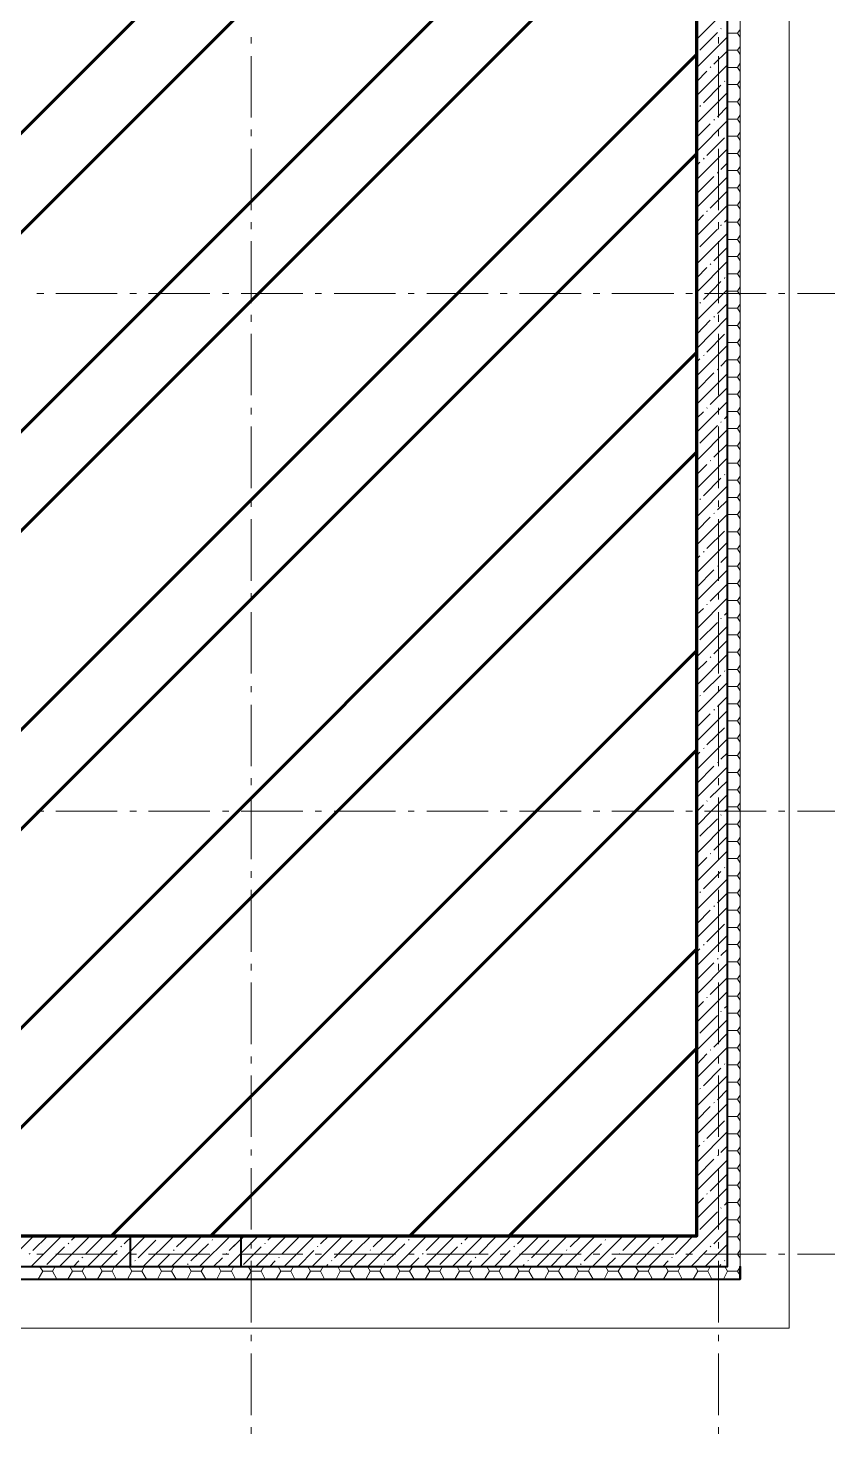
# Model space of a CAD drawing. Header units: millimetres. Extents: x -213911 to 415037, y -3642 to 107391.
# Drawn here: x -87420 to -80862, y 3785 to 15213 of the extents above; entities that cross this region are included whole.
import ezdxf

# ---------------------------------------------------------------- set-up
doc = ezdxf.new("R2010")
doc.units = ezdxf.units.MM
for name, color, linetype, lineweight in [('9.1 Стен подвал шпак', 160, 'Continuous', 90), ('9.3 клининг подвал', 190, 'Continuous', 60), ('Оси', 7, 'Continuous', 9)]:
    doc.layers.add(name, color=color, linetype=linetype, lineweight=lineweight)

msp = doc.modelspace()

# ---------------------------------------------------------------- hatches: boundary and pattern name
at = {"layer": '9.3 клининг подвал'}
h = msp.add_hatch(dxfattribs=at)
h.set_pattern_fill('ANSI32', color=256, scale=180)
h.paths.add_polyline_path([(-81984.5, 15634.3), (-99476.4, 15634.3), (-99476.4, 5395.1), (-81984.5, 5395.1)])
h.paths.add_polyline_path([(-94892.7, 10643.9), (-87487.5, 10643.9), (-87487.5, 10432.1), (-94892.7, 10432.1)], flags=16)

# ---------------------------------------------------------------- linework, layer by layer
at = {"lineweight": 40}
for points in [[(-99599.2, 5395.1), (-112308.3, 5395.1), (-112308.3, 5145.1), (-81734.6, 5145.1), (-81734.6, 5395.1), (-81734.6, 24950), (-81984.5, 24950), (-81984.5, 24361.2), (-85386.3, 24361.2), (-85386.3, 24111.2), (-81984.5, 24111.2), (-81984.5, 15854.6), (-85386.3, 15854.6), (-85386.3, 16053.7), (-85606.6, 16053.7), (-85606.6, 15634.3), (-85386.3, 15634.3), (-81984.5, 15634.3), (-81984.5, 5395.1), (-99476.4, 5395.1)], [(-122034.9, 8690.9), (-122034.9, 8792.6), (-122034.9, 12791.7), (-122034.9, 12796), (-117586.7, 12796), (-117586.7, 12791.7), (-117586.7, 5145.1), (-117586.7, 5043.4), (-81632.9, 5043.4), (-81632.9, 5145.1), (-81632.9, 5043.4)]]:
    msp.add_lwpolyline(points, dxfattribs=at)
msp.add_lwpolyline([(-85687.1, 5145.1), (-85687.1, 5395.1), (-86589.4, 5395.1), (-86589.4, 5145.1)], close=True, dxfattribs=at)
at = {"layer": '9.1 Стен подвал шпак'}
msp.add_lwpolyline([(-81984.5, 15634.3), (-99476.4, 15634.3), (-99476.4, 5395.1), (-81984.5, 5395.1)], close=True, dxfattribs=at)
at = {"layer": 'Оси', "lineweight": 9}
for points in [[(-122034.9, 12402), (-117980.7, 12402), (-117980.7, 4645.2), (-81234.7, 4645.2), (-81234.7, 27161.4), (-86394.6, 27161.4), (-95083.3, 27161.4), (-113278.4, 27161.4), (-113278.4, 32867.8), (-122094.2, 32867.8), (-122094.2, 32465.3)], [(-104132.1, 26661.5), (-81734.6, 26661.5), (-81734.6, 5145.1), (-117489.3, 5145.1)], [(-81984.5, 15121.7), (-81734.6, 15371.7)], [(-81789.6, 15206.4), (-81785.4, 15210.7)], [(-81654.1, 15172.5), (-81632.9, 15202.2)], [(-85606.6, 15087.8), (-85606.6, 15138.7)], [(-81984.5, 14892.9), (-81734.6, 15142.9)], [(-81959.1, 15032.7), (-81815.1, 15176.8)], [(-81806.6, 15087.8), (-81806.6, 15138.7)], [(-81734.6, 15172.5), (-81654.1, 15172.5), (-81632.9, 15138.7)], [(-81734.6, 15172.5), (-81734.6, 15172.5)], [(-81734.6, 15172.5), (-81734.6, 15172.5)], [(-85606.6, 14486.3), (-85606.6, 14986.1)], [(-81984.5, 15007.3), (-81984.5, 15011.6)], [(-81844.7, 14918.4), (-81734.6, 15028.5)], [(-81806.6, 14486.3), (-81806.6, 14986.1)], [(-81734.6, 15032.7), (-81654.1, 15032.7), (-81632.9, 14998.9)], [(-81734.6, 15032.7), (-81734.6, 15032.7)], [(-81734.6, 15032.7), (-81734.6, 15032.7)], [(-81654.1, 15032.7), (-81632.9, 15062.4)], [(-81984.5, 14664.2), (-81734.6, 14914.1)], [(-81984.5, 14778.6), (-81904, 14863.3)], [(-81874.4, 14892.9), (-81870.1, 14897.2)], [(-81734.6, 14892.9), (-81654.1, 14892.9), (-81632.9, 14859.1)], [(-81734.6, 14892.9), (-81734.6, 14892.9)], [(-81734.6, 14892.9), (-81734.6, 14892.9)], [(-81654.1, 14892.9), (-81632.9, 14926.8)], [(-81929.4, 14604.9), (-81789.6, 14748.9)], [(-81760, 14778.6), (-81755.8, 14782.8)], [(-81734.6, 14753.1), (-81654.1, 14753.1), (-81632.9, 14719.3)], [(-81734.6, 14753.1), (-81734.6, 14753.1)], [(-81734.6, 14753.1), (-81734.6, 14753.1)], [(-81654.1, 14753.1), (-81632.9, 14787)], [(-81984.5, 14439.7), (-81734.6, 14689.6)], [(-81654.1, 14613.3), (-81632.9, 14647.2)], [(-81959.1, 14575.2), (-81954.9, 14583.7)], [(-81815.1, 14490.5), (-81734.6, 14575.2)], [(-81734.6, 14613.3), (-81654.1, 14613.3), (-81632.9, 14579.5)], [(-81734.6, 14613.3), (-81734.6, 14613.3)], [(-81734.6, 14613.3), (-81734.6, 14613.3)], [(-81984.5, 14210.9), (-81734.6, 14460.8)], [(-81984.5, 14325.3), (-81874.4, 14435.4)], [(-81844.7, 14465.1), (-81840.5, 14469.3)], [(-81734.6, 14473.5), (-81654.1, 14473.5), (-81632.9, 14439.7)], [(-81734.6, 14473.5), (-81734.6, 14473.5)], [(-81734.6, 14473.5), (-81734.6, 14473.5)], [(-81654.1, 14473.5), (-81632.9, 14507.4)], [(-85606.6, 14333.7), (-85606.6, 14388.8)], [(-81904, 14177), (-81760, 14321)], [(-81806.6, 14333.7), (-81806.6, 14388.8)], [(-81734.6, 14333.7), (-81654.1, 14333.7), (-81632.9, 14299.9)], [(-81734.6, 14333.7), (-81734.6, 14333.7)], [(-81734.6, 14333.7), (-81734.6, 14333.7)], [(-81654.1, 14333.7), (-81632.9, 14367.6)], [(-85606.6, 13732.2), (-85606.6, 14232.1)], [(-81984.5, 13982.1), (-81734.6, 14232.1)], [(-81806.6, 13732.2), (-81806.6, 14232.1)], [(-81734.6, 14193.9), (-81654.1, 14193.9), (-81632.9, 14160.1)], [(-81734.6, 14193.9), (-81734.6, 14193.9)], [(-81734.6, 14193.9), (-81734.6, 14193.9)], [(-81654.1, 14193.9), (-81632.9, 14227.8)], [(-81984.5, 14096.5), (-81959.1, 14121.9)], [(-81929.4, 14147.4), (-81925.2, 14155.8)], [(-81789.6, 14062.6), (-81734.6, 14117.7)], [(-81654.1, 14054.2), (-81632.9, 14088)], [(-81984.5, 13867.8), (-81844.7, 14007.6)], [(-81984.5, 13753.4), (-81734.6, 14003.3)], [(-81815.1, 14033), (-81810.8, 14041.4)], [(-81734.6, 14054.2), (-81654.1, 14054.2), (-81632.9, 14020.3)], [(-81734.6, 14054.2), (-81734.6, 14054.2)], [(-81734.6, 14054.2), (-81734.6, 14054.2)], [(-81654.1, 13914.4), (-81632.9, 13948.2)], [(-81874.4, 13749.1), (-81734.6, 13888.9)], [(-81734.6, 13914.4), (-81654.1, 13914.4), (-81632.9, 13880.5)], [(-81734.6, 13914.4), (-81734.6, 13914.4)], [(-81734.6, 13914.4), (-81734.6, 13914.4)], [(-81984.5, 13524.6), (-81734.6, 13774.6)], [(-81904, 13719.5), (-81899.8, 13728)], [(-81734.6, 13774.6), (-81654.1, 13774.6), (-81632.9, 13740.7)], [(-81734.6, 13774.6), (-81734.6, 13774.6)], [(-81734.6, 13774.6), (-81734.6, 13774.6)], [(-81654.1, 13774.6), (-81632.9, 13808.4)], [(-85606.6, 13579.7), (-85606.6, 13634.8)], [(-81984.5, 13639), (-81929.4, 13694.1)], [(-81806.6, 13579.7), (-81806.6, 13634.8)], [(-81789.6, 13605.1), (-81785.4, 13613.6)], [(-81760, 13634.8), (-81734.6, 13660.2)], [(-81734.6, 13634.8), (-81654.1, 13634.8), (-81632.9, 13600.9)], [(-81734.6, 13634.8), (-81734.6, 13634.8)], [(-81734.6, 13634.8), (-81734.6, 13634.8)], [(-81654.1, 13634.8), (-81632.9, 13668.6)], [(-81984.5, 13295.8), (-81734.6, 13545.8)], [(-81959.1, 13435.6), (-81815.1, 13579.7)], [(-81734.6, 13495), (-81654.1, 13495), (-81632.9, 13461.1)], [(-81734.6, 13495), (-81734.6, 13495)], [(-81734.6, 13495), (-81734.6, 13495)], [(-81654.1, 13495), (-81632.9, 13528.8)], [(-85606.6, 12978.1), (-85606.6, 13482.2)], [(-81984.5, 13410.2), (-81984.5, 13410.2)], [(-81844.7, 13321.3), (-81734.6, 13431.4)], [(-81806.6, 12978.1), (-81806.6, 13482.2)], [(-81654.1, 13355.2), (-81632.9, 13389)], [(-81984.5, 13067.1), (-81734.6, 13317)], [(-81984.5, 13181.5), (-81904, 13266.2)], [(-81874.4, 13291.6), (-81870.1, 13295.8)], [(-81734.6, 13355.2), (-81654.1, 13355.2), (-81632.9, 13321.3)], [(-81734.6, 13355.2), (-81734.6, 13355.2)], [(-81734.6, 13355.2), (-81734.6, 13355.2)], [(-81929.4, 13007.8), (-81789.6, 13151.8)], [(-81760, 13177.2), (-81755.8, 13185.7)], [(-81734.6, 13215.4), (-81654.1, 13215.4), (-81632.9, 13181.5)], [(-81734.6, 13215.4), (-81734.6, 13215.4)], [(-81734.6, 13215.4), (-81734.6, 13215.4)], [(-81654.1, 13215.4), (-81632.9, 13249.2)], [(-87347.7, 13054.4), (-87292.7, 13054.4)], [(-87195.2, 13054.4), (-86695.3, 13054.4)], [(-86593.7, 13054.4), (-86538.6, 13054.4)], [(-86441.2, 13054.4), (-85941.3, 13054.4)], [(-85839.6, 13054.4), (-85788.8, 13054.4)], [(-85687.1, 13054.4), (-85187.2, 13054.4)], [(-85085.5, 13054.4), (-85034.7, 13054.4)], [(-84933, 13054.4), (-84433.1, 13054.4)], [(-84331.5, 13054.4), (-84280.6, 13054.4)], [(-84178.9, 13054.4), (-83679.1, 13054.4)], [(-83581.6, 13054.4), (-83526.5, 13054.4)], [(-83424.9, 13054.4), (-82925, 13054.4)], [(-82827.6, 13054.4), (-82772.5, 13054.4)], [(-82675, 13054.4), (-82170.9, 13054.4)], [(-82073.5, 13054.4), (-82018.4, 13054.4)], [(-81984.5, 12838.3), (-81734.6, 13088.3)], [(-81921, 13054.4), (-81421.1, 13054.4)], [(-81734.6, 13075.6), (-81654.1, 13075.6), (-81632.9, 13041.7)], [(-81734.6, 13075.6), (-81734.6, 13075.6)], [(-81734.6, 13075.6), (-81734.6, 13075.6)], [(-81654.1, 13075.6), (-81632.9, 13109.4)], [(-81319.4, 13054.4), (-81268.6, 13054.4)], [(-81166.9, 13054.4), (-80861.9, 13054.4)], [(-81959.1, 12978.1), (-81954.9, 12982.4)], [(-81815.1, 12893.4), (-81734.6, 12973.9)], [(-81734.6, 12935.8), (-81654.1, 12935.8), (-81632.9, 12901.9)], [(-81734.6, 12935.8), (-81734.6, 12935.8)], [(-81734.6, 12935.8), (-81734.6, 12935.8)], [(-81654.1, 12935.8), (-81632.9, 12969.6)], [(-85606.6, 12825.6), (-85606.6, 12880.7)], [(-81984.5, 12609.6), (-81734.6, 12863.7)], [(-81984.5, 12723.9), (-81874.4, 12838.3)], [(-81844.7, 12863.7), (-81840.5, 12868)], [(-81806.6, 12825.6), (-81806.6, 12880.7)], [(-81654.1, 12796), (-81632.9, 12829.8)], [(-85606.6, 12228.3), (-85606.6, 12728.2)], [(-81904, 12579.9), (-81760, 12723.9)], [(-81806.6, 12228.3), (-81806.6, 12728.2)], [(-81734.6, 12796), (-81654.1, 12796), (-81632.9, 12762.1)], [(-81734.6, 12796), (-81734.6, 12796)], [(-81734.6, 12796), (-81734.6, 12796)], [(-81654.1, 12656.2), (-81632.9, 12690)], [(-81984.5, 12385), (-81734.6, 12635)], [(-81734.6, 12656.2), (-81654.1, 12656.2), (-81632.9, 12622.3)], [(-81734.6, 12656.2), (-81734.6, 12656.2)], [(-81734.6, 12656.2), (-81734.6, 12656.2)], [(-81984.5, 12499.4), (-81959.1, 12524.8)], [(-81929.4, 12550.2), (-81925.2, 12554.5)], [(-81789.6, 12465.5), (-81734.6, 12520.6)], [(-81734.6, 12516.4), (-81654.1, 12516.4), (-81632.9, 12482.5)], [(-81734.6, 12516.4), (-81734.6, 12516.4)], [(-81734.6, 12516.4), (-81734.6, 12516.4)], [(-81654.1, 12516.4), (-81632.9, 12550.2)], [(-81984.5, 12270.7), (-81844.7, 12410.4)], [(-81984.5, 12156.3), (-81734.6, 12406.2)], [(-81815.1, 12435.9), (-81810.8, 12440.1)], [(-81734.6, 12376.6), (-81654.1, 12376.6), (-81632.9, 12342.7)], [(-81734.6, 12376.6), (-81734.6, 12376.6)], [(-81734.6, 12376.6), (-81734.6, 12376.6)], [(-81654.1, 12376.6), (-81632.9, 12410.4)], [(-81874.4, 12152), (-81734.6, 12291.8)], [(-81734.6, 12236.8), (-81654.1, 12236.8), (-81632.9, 12202.9)], [(-81734.6, 12236.8), (-81734.6, 12236.8)], [(-81734.6, 12236.8), (-81734.6, 12236.8)], [(-81654.1, 12236.8), (-81632.9, 12270.7)], [(-85606.6, 12071.5), (-85606.6, 12126.6)], [(-81984.5, 11927.5), (-81734.6, 12177.5)], [(-81904, 12122.4), (-81899.8, 12126.6)], [(-81806.6, 12071.5), (-81806.6, 12126.6)], [(-81654.1, 12097), (-81632.9, 12130.9)], [(-81984.5, 12041.9), (-81929.4, 12092.7)], [(-81789.6, 12008), (-81785.4, 12012.2)], [(-81760, 12037.7), (-81734.6, 12063.1)], [(-81734.6, 12097), (-81654.1, 12097), (-81632.9, 12063.1)], [(-81734.6, 12097), (-81734.6, 12097)], [(-81734.6, 12097), (-81734.6, 12097)], [(-85606.6, 11474.2), (-85606.6, 11974.1)], [(-81984.5, 11698.7), (-81734.6, 11948.7)], [(-81959.1, 11838.5), (-81815.1, 11982.6)], [(-81806.6, 11474.2), (-81806.6, 11974.1)], [(-81734.6, 11957.2), (-81654.1, 11957.2), (-81632.9, 11923.3)], [(-81734.6, 11957.2), (-81734.6, 11957.2)], [(-81734.6, 11957.2), (-81734.6, 11957.2)], [(-81654.1, 11957.2), (-81632.9, 11991.1)], [(-81984.5, 11813.1), (-81984.5, 11813.1)], [(-81844.7, 11724.2), (-81734.6, 11834.3)], [(-81734.6, 11817.4), (-81654.1, 11817.4), (-81632.9, 11783.5)], [(-81734.6, 11817.4), (-81734.6, 11817.4)], [(-81734.6, 11817.4), (-81734.6, 11817.4)], [(-81654.1, 11817.4), (-81632.9, 11851.3)], [(-81984.5, 11470), (-81734.6, 11719.9)], [(-81984.5, 11584.4), (-81904, 11664.9)], [(-81874.4, 11694.5), (-81870.1, 11698.7)], [(-81734.6, 11677.6), (-81654.1, 11677.6), (-81632.9, 11643.7)], [(-81734.6, 11677.6), (-81734.6, 11677.6)], [(-81734.6, 11677.6), (-81734.6, 11677.6)], [(-81654.1, 11677.6), (-81632.9, 11711.5)], [(-81929.4, 11410.7), (-81789.6, 11554.7)], [(-81760, 11580.1), (-81755.8, 11584.4)], [(-81654.1, 11537.8), (-81632.9, 11571.7)], [(-81984.5, 11241.2), (-81734.6, 11491.2)], [(-81734.6, 11537.8), (-81654.1, 11537.8), (-81632.9, 11503.9)], [(-81734.6, 11537.8), (-81734.6, 11537.8)], [(-81734.6, 11537.8), (-81734.6, 11537.8)], [(-81654.1, 11398), (-81632.9, 11431.9)], [(-85606.6, 11321.7), (-85606.6, 11372.5)], [(-81959.1, 11381), (-81954.9, 11385.3)], [(-81815.1, 11296.3), (-81734.6, 11376.8)], [(-81806.6, 11321.7), (-81806.6, 11372.5)], [(-81734.6, 11398), (-81654.1, 11398), (-81632.9, 11364.1)], [(-81734.6, 11398), (-81734.6, 11398)], [(-81734.6, 11398), (-81734.6, 11398)], [(-85606.6, 10720.1), (-85606.6, 11220)], [(-81984.5, 11012.5), (-81734.6, 11262.4)], [(-81984.5, 11126.8), (-81874.4, 11237)], [(-81844.7, 11266.6), (-81840.5, 11270.9)], [(-81806.6, 10720.1), (-81806.6, 11220)], [(-81734.6, 11258.2), (-81654.1, 11258.2), (-81632.9, 11224.3)], [(-81734.6, 11258.2), (-81734.6, 11258.2)], [(-81734.6, 11258.2), (-81734.6, 11258.2)], [(-81654.1, 11258.2), (-81632.9, 11292.1)], [(-81904, 10982.8), (-81760, 11122.6)], [(-81734.6, 11118.4), (-81654.1, 11118.4), (-81632.9, 11084.5)], [(-81734.6, 11118.4), (-81734.6, 11118.4)], [(-81734.6, 11118.4), (-81734.6, 11118.4)], [(-81654.1, 11118.4), (-81632.9, 11152.3)], [(-81984.5, 10783.7), (-81734.6, 11033.6)], [(-81734.6, 10978.6), (-81654.1, 10978.6), (-81632.9, 10944.7)], [(-81734.6, 10978.6), (-81734.6, 10978.6)], [(-81734.6, 10978.6), (-81734.6, 10978.6)], [(-81654.1, 10978.6), (-81632.9, 11012.5)], [(-81984.5, 10898.1), (-81959.1, 10923.5)], [(-81929.4, 10953.1), (-81925.2, 10957.4)], [(-81789.6, 10868.4), (-81734.6, 10923.5)], [(-81654.1, 10838.8), (-81632.9, 10872.7)], [(-81984.5, 10559.2), (-81734.6, 10809.1)], [(-81984.5, 10669.3), (-81844.7, 10809.1)], [(-81815.1, 10838.8), (-81810.8, 10843)], [(-81734.6, 10838.8), (-81654.1, 10838.8), (-81632.9, 10804.9)], [(-81734.6, 10838.8), (-81734.6, 10838.8)], [(-81734.6, 10838.8), (-81734.6, 10838.8)], [(-81874.4, 10554.9), (-81734.6, 10694.7)], [(-81734.6, 10699), (-81654.1, 10699), (-81632.9, 10665.1)], [(-81734.6, 10699), (-81734.6, 10699)], [(-81734.6, 10699), (-81734.6, 10699)], [(-81654.1, 10699), (-81632.9, 10732.9)], [(-85606.6, 10567.6), (-85606.6, 10618.5)], [(-81984.5, 10330.4), (-81734.6, 10580.3)], [(-81904, 10525.3), (-81899.8, 10529.5)], [(-81806.6, 10567.6), (-81806.6, 10618.5)], [(-81734.6, 10559.2), (-81654.1, 10559.2), (-81632.9, 10525.3)], [(-81734.6, 10559.2), (-81734.6, 10559.2)], [(-81734.6, 10559.2), (-81734.6, 10559.2)], [(-81654.1, 10559.2), (-81632.9, 10593.1)], [(-85606.6, 9966.1), (-85606.6, 10466)], [(-81984.5, 10444.8), (-81929.4, 10495.6)], [(-81806.6, 9966.1), (-81806.6, 10466)], [(-81789.6, 10410.9), (-81785.4, 10415.1)], [(-81760, 10440.5), (-81734.6, 10466)], [(-81734.6, 10419.4), (-81654.1, 10419.4), (-81632.9, 10385.5)], [(-81734.6, 10419.4), (-81734.6, 10419.4)], [(-81734.6, 10419.4), (-81734.6, 10419.4)], [(-81654.1, 10419.4), (-81632.9, 10453.3)], [(-81984.5, 10101.6), (-81734.6, 10351.6)], [(-81959.1, 10241.4), (-81815.1, 10381.2)], [(-81654.1, 10279.6), (-81632.9, 10313.5)], [(-81984.5, 10216), (-81984.5, 10216)], [(-81844.7, 10127.1), (-81734.6, 10237.2)], [(-81734.6, 10279.6), (-81654.1, 10279.6), (-81632.9, 10245.7)], [(-81734.6, 10279.6), (-81734.6, 10279.6)], [(-81734.6, 10279.6), (-81734.6, 10279.6)], [(-81654.1, 10139.8), (-81632.9, 10173.7)], [(-81984.5, 9872.9), (-81734.6, 10122.8)], [(-81984.5, 9987.3), (-81904, 10067.8)], [(-81874.4, 10097.4), (-81870.1, 10101.6)], [(-81734.6, 10139.8), (-81654.1, 10139.8), (-81632.9, 10105.9)], [(-81734.6, 10139.8), (-81734.6, 10139.8)], [(-81734.6, 10139.8), (-81734.6, 10139.8)], [(-81929.4, 9813.6), (-81789.6, 9953.4)], [(-81760, 9983), (-81755.8, 9987.3)], [(-81734.6, 10000), (-81654.1, 10000), (-81632.9, 9966.1)], [(-81734.6, 10000), (-81734.6, 10000)], [(-81734.6, 10000), (-81734.6, 10000)], [(-81654.1, 10000), (-81632.9, 10033.9)], [(-85606.6, 9813.6), (-85606.6, 9864.4)], [(-81984.5, 9644.1), (-81734.6, 9894.1)], [(-81806.6, 9813.6), (-81806.6, 9864.4)], [(-81734.6, 9860.2), (-81654.1, 9860.2), (-81632.9, 9826.3)], [(-81734.6, 9860.2), (-81734.6, 9860.2)], [(-81734.6, 9860.2), (-81734.6, 9860.2)], [(-81654.1, 9860.2), (-81632.9, 9894.1)], [(-81959.1, 9783.9), (-81954.9, 9788.2)], [(-81815.1, 9699.2), (-81734.6, 9779.7)], [(-81734.6, 9720.4), (-81654.1, 9720.4), (-81632.9, 9686.5)], [(-81734.6, 9720.4), (-81734.6, 9720.4)], [(-81734.6, 9720.4), (-81734.6, 9720.4)], [(-81654.1, 9720.4), (-81632.9, 9754.3)], [(-85606.6, 9212), (-85606.6, 9711.9)], [(-81984.5, 9415.4), (-81734.6, 9665.3)], [(-81984.5, 9529.7), (-81874.4, 9639.9)], [(-81844.7, 9669.5), (-81840.5, 9673.8)], [(-81806.6, 9212), (-81806.6, 9711.9)], [(-81654.1, 9580.6), (-81632.9, 9614.5)], [(-81904, 9385.7), (-81760, 9525.5)], [(-81734.6, 9580.6), (-81654.1, 9580.6), (-81632.9, 9546.7)], [(-81734.6, 9580.6), (-81734.6, 9580.6)], [(-81734.6, 9580.6), (-81734.6, 9580.6)], [(-81984.5, 9186.6), (-81734.6, 9436.5)], [(-81734.6, 9440.8), (-81654.1, 9440.8), (-81632.9, 9406.9)], [(-81734.6, 9440.8), (-81734.6, 9440.8)], [(-81734.6, 9440.8), (-81734.6, 9440.8)], [(-81654.1, 9440.8), (-81632.9, 9474.7)], [(-81984.5, 9301), (-81959.1, 9326.4)], [(-81929.4, 9356), (-81925.2, 9360.3)], [(-81789.6, 9271.3), (-81734.6, 9322.2)], [(-81734.6, 9301), (-81654.1, 9301), (-81632.9, 9267.1)], [(-81734.6, 9301), (-81734.6, 9301)], [(-81734.6, 9301), (-81734.6, 9301)], [(-81654.1, 9301), (-81632.9, 9334.9)], [(-81984.5, 9072.2), (-81844.7, 9212)], [(-81984.5, 8957.8), (-81734.6, 9207.8)], [(-81815.1, 9241.7), (-81810.8, 9245.9)], [(-81734.6, 9161.2), (-81654.1, 9161.2), (-81632.9, 9127.3)], [(-81734.6, 9161.2), (-81734.6, 9161.2)], [(-81734.6, 9161.2), (-81734.6, 9161.2)], [(-81654.1, 9161.2), (-81632.9, 9195.1)], [(-85606.6, 9059.5), (-85606.6, 9114.6)], [(-81874.4, 8957.8), (-81734.6, 9093.4)], [(-81806.6, 9059.5), (-81806.6, 9114.6)], [(-81654.1, 9021.4), (-81632.9, 9055.3)], [(-85606.6, 8457.9), (-85606.6, 8957.8)], [(-81984.5, 8729.1), (-81734.6, 8983.2)], [(-81904, 8928.2), (-81899.8, 8932.4)], [(-81806.6, 8457.9), (-81806.6, 8957.8)], [(-81734.6, 9021.4), (-81654.1, 9021.4), (-81632.9, 8987.5)], [(-81734.6, 9021.4), (-81734.6, 9021.4)], [(-81734.6, 9021.4), (-81734.6, 9021.4)], [(-81654.1, 8881.6), (-81632.9, 8915.5)], [(-87347.7, 8847.7), (-87292.7, 8847.7)], [(-87195.2, 8847.7), (-86695.3, 8847.7)], [(-86593.7, 8847.7), (-86538.6, 8847.7)], [(-86441.2, 8847.7), (-85941.3, 8847.7)], [(-85839.6, 8847.7), (-85788.8, 8847.7)], [(-85687.1, 8847.7), (-85187.2, 8847.7)], [(-85085.5, 8847.7), (-85034.7, 8847.7)], [(-84933, 8847.7), (-84433.1, 8847.7)], [(-84331.5, 8847.7), (-84280.6, 8847.7)], [(-84178.9, 8847.7), (-83679.1, 8847.7)], [(-83581.6, 8847.7), (-83526.5, 8847.7)], [(-83424.9, 8847.7), (-82925, 8847.7)], [(-82827.6, 8847.7), (-82772.5, 8847.7)], [(-82675, 8847.7), (-82170.9, 8847.7)], [(-82073.5, 8847.7), (-82018.4, 8847.7)], [(-81984.5, 8843.4), (-81929.4, 8898.5)], [(-81921, 8847.7), (-81421.1, 8847.7)], [(-81789.6, 8813.8), (-81785.4, 8818)], [(-81760, 8843.4), (-81734.6, 8868.9)], [(-81734.6, 8881.6), (-81654.1, 8881.6), (-81632.9, 8847.7)], [(-81734.6, 8881.6), (-81734.6, 8881.6)], [(-81734.6, 8881.6), (-81734.6, 8881.6)], [(-81319.4, 8847.7), (-81268.6, 8847.7)], [(-81166.9, 8847.7), (-80861.9, 8847.7)], [(-81984.5, 8504.5), (-81734.6, 8754.5)], [(-81959.1, 8644.3), (-81815.1, 8784.1)], [(-81734.6, 8741.8), (-81654.1, 8741.8), (-81632.9, 8707.9)], [(-81734.6, 8741.8), (-81734.6, 8741.8)], [(-81734.6, 8741.8), (-81734.6, 8741.8)], [(-81654.1, 8741.8), (-81632.9, 8775.7)], [(-81984.5, 8618.9), (-81984.5, 8618.9)], [(-81844.7, 8530), (-81734.6, 8640.1)], [(-81734.6, 8602), (-81654.1, 8602), (-81632.9, 8568.1)], [(-81734.6, 8602), (-81734.6, 8602)], [(-81734.6, 8602), (-81734.6, 8602)], [(-81654.1, 8602), (-81632.9, 8635.9)], [(-81984.5, 8275.8), (-81734.6, 8525.7)], [(-81984.5, 8390.2), (-81904, 8470.7)], [(-81874.4, 8500.3), (-81870.1, 8504.5)], [(-81734.6, 8462.2), (-81654.1, 8462.2), (-81632.9, 8428.3)], [(-81734.6, 8462.2), (-81734.6, 8462.2)], [(-81734.6, 8462.2), (-81734.6, 8462.2)], [(-81654.1, 8462.2), (-81632.9, 8496.1)], [(-85606.6, 8305.4), (-85606.6, 8360.5)], [(-81929.4, 8216.5), (-81789.6, 8356.3)], [(-81806.6, 8305.4), (-81806.6, 8360.5)], [(-81760, 8385.9), (-81755.8, 8390.2)], [(-81654.1, 8322.4), (-81632.9, 8356.3)], [(-81984.5, 8047), (-81734.6, 8297)], [(-81734.6, 8322.4), (-81654.1, 8322.4), (-81632.9, 8288.5)], [(-81734.6, 8322.4), (-81734.6, 8322.4)], [(-81734.6, 8322.4), (-81734.6, 8322.4)], [(-85606.6, 7703.9), (-85606.6, 8208)], [(-81959.1, 8186.8), (-81954.9, 8191.1)], [(-81815.1, 8102.1), (-81734.6, 8182.6)], [(-81806.6, 7703.9), (-81806.6, 8208)], [(-81734.6, 8182.6), (-81654.1, 8182.6), (-81632.9, 8148.7)], [(-81734.6, 8182.6), (-81734.6, 8182.6)], [(-81734.6, 8182.6), (-81734.6, 8182.6)], [(-81654.1, 8182.6), (-81632.9, 8216.5)], [(-81984.5, 7818.3), (-81734.6, 8068.2)], [(-81984.5, 7932.6), (-81874.4, 8042.8)], [(-81844.7, 8072.4), (-81840.5, 8076.7)], [(-81734.6, 8042.8), (-81654.1, 8042.8), (-81632.9, 8008.9)], [(-81734.6, 8042.8), (-81734.6, 8042.8)], [(-81734.6, 8042.8), (-81734.6, 8042.8)], [(-81654.1, 8042.8), (-81632.9, 8076.7)], [(-81904, 7784.4), (-81760, 7928.4)], [(-81734.6, 7903), (-81654.1, 7903), (-81632.9, 7869.1)], [(-81734.6, 7903), (-81734.6, 7903)], [(-81734.6, 7903), (-81734.6, 7903)], [(-81654.1, 7903), (-81632.9, 7936.9)], [(-81984.5, 7589.5), (-81734.6, 7839.4)], [(-81654.1, 7763.2), (-81632.9, 7797.1)], [(-81984.5, 7703.9), (-81959.1, 7729.3)], [(-81929.4, 7758.9), (-81925.2, 7763.2)], [(-81789.6, 7674.2), (-81734.6, 7725.1)], [(-81734.6, 7763.2), (-81654.1, 7763.2), (-81632.9, 7729.3)], [(-81734.6, 7763.2), (-81734.6, 7763.2)], [(-81734.6, 7763.2), (-81734.6, 7763.2)], [(-81654.1, 7623.4), (-81632.9, 7657.3)], [(-85606.6, 7551.4), (-85606.6, 7606.4)], [(-81984.5, 7475.1), (-81844.7, 7614.9)], [(-81984.5, 7360.7), (-81734.6, 7610.7)], [(-81815.1, 7644.6), (-81810.8, 7648.8)], [(-81806.6, 7551.4), (-81806.6, 7606.4)], [(-81734.6, 7623.4), (-81654.1, 7623.4), (-81632.9, 7589.5)], [(-81734.6, 7623.4), (-81734.6, 7623.4)], [(-81734.6, 7623.4), (-81734.6, 7623.4)], [(-85606.6, 6954), (-85606.6, 7453.9)], [(-81874.4, 7356.5), (-81734.6, 7496.3)], [(-81806.6, 6954), (-81806.6, 7453.9)], [(-81734.6, 7483.6), (-81654.1, 7483.6), (-81632.9, 7449.7)], [(-81734.6, 7483.6), (-81734.6, 7483.6)], [(-81734.6, 7483.6), (-81734.6, 7483.6)], [(-81654.1, 7483.6), (-81632.9, 7517.5)], [(-81984.5, 7132), (-81734.6, 7381.9)], [(-81904, 7331.1), (-81899.8, 7335.3)], [(-81734.6, 7343.8), (-81654.1, 7343.8), (-81632.9, 7309.9)], [(-81734.6, 7343.8), (-81734.6, 7343.8)], [(-81734.6, 7343.8), (-81734.6, 7343.8)], [(-81654.1, 7343.8), (-81632.9, 7377.7)], [(-81984.5, 7246.3), (-81929.4, 7301.4)], [(-81789.6, 7216.7), (-81785.4, 7220.9)], [(-81760, 7246.3), (-81734.6, 7267.5)], [(-81734.6, 7204), (-81654.1, 7204), (-81632.9, 7170.1)], [(-81734.6, 7204), (-81734.6, 7204)], [(-81734.6, 7204), (-81734.6, 7204)], [(-81654.1, 7204), (-81632.9, 7237.9)], [(-81984.5, 6903.2), (-81734.6, 7153.1)], [(-81959.1, 7043), (-81815.1, 7187)], [(-81654.1, 7064.2), (-81632.9, 7098.1)], [(-81984.5, 7017.6), (-81984.5, 7021.8)], [(-81844.7, 6928.6), (-81734.6, 7043)], [(-81734.6, 7064.2), (-81654.1, 7064.2), (-81632.9, 7030.3)], [(-81734.6, 7064.2), (-81734.6, 7064.2)], [(-81734.6, 7064.2), (-81734.6, 7064.2)], [(-81984.5, 6678.7), (-81734.6, 6928.6)], [(-81984.5, 6788.8), (-81904, 6873.5)], [(-81874.4, 6903.2), (-81870.1, 6907.4)], [(-81734.6, 6924.4), (-81654.1, 6924.4), (-81632.9, 6890.5)], [(-81734.6, 6924.4), (-81734.6, 6924.4)], [(-81734.6, 6924.4), (-81734.6, 6924.4)], [(-81654.1, 6924.4), (-81632.9, 6958.3)], [(-85606.6, 6797.3), (-85606.6, 6852.4)], [(-81929.4, 6615.1), (-81789.6, 6759.2)], [(-81806.6, 6797.3), (-81806.6, 6852.4)], [(-81760, 6788.8), (-81755.8, 6793.1)], [(-81734.6, 6784.6), (-81654.1, 6784.6), (-81632.9, 6750.7)], [(-81734.6, 6784.6), (-81734.6, 6784.6)], [(-81734.6, 6784.6), (-81734.6, 6784.6)], [(-81654.1, 6784.6), (-81632.9, 6818.5)], [(-85606.6, 6200), (-85606.6, 6699.9)], [(-81984.5, 6449.9), (-81734.6, 6699.9)], [(-81806.6, 6200), (-81806.6, 6699.9)], [(-81734.6, 6644.8), (-81654.1, 6644.8), (-81632.9, 6610.9)], [(-81734.6, 6644.8), (-81734.6, 6644.8)], [(-81734.6, 6644.8), (-81734.6, 6644.8)], [(-81654.1, 6644.8), (-81632.9, 6678.7)], [(-81959.1, 6589.7), (-81954.9, 6593.9)], [(-81815.1, 6500.8), (-81734.6, 6585.5)], [(-81654.1, 6505), (-81632.9, 6538.9)], [(-81984.5, 6221.2), (-81734.6, 6471.1)], [(-81984.5, 6335.5), (-81874.4, 6445.7)], [(-81844.7, 6475.3), (-81840.5, 6479.6)], [(-81734.6, 6505), (-81654.1, 6505), (-81632.9, 6471.1)], [(-81734.6, 6505), (-81734.6, 6505)], [(-81734.6, 6505), (-81734.6, 6505)], [(-81904, 6187.3), (-81760, 6331.3)], [(-81734.6, 6365.2), (-81654.1, 6365.2), (-81632.9, 6331.3)], [(-81734.6, 6365.2), (-81734.6, 6365.2)], [(-81734.6, 6365.2), (-81734.6, 6365.2)], [(-81654.1, 6365.2), (-81632.9, 6399.1)], [(-81984.5, 5992.4), (-81734.6, 6242.3)], [(-81734.6, 6225.4), (-81654.1, 6225.4), (-81632.9, 6191.5)], [(-81734.6, 6225.4), (-81734.6, 6225.4)], [(-81734.6, 6225.4), (-81734.6, 6225.4)], [(-81654.1, 6225.4), (-81632.9, 6259.3)], [(-85606.6, 6047.5), (-85606.6, 6098.3)], [(-81984.5, 6106.8), (-81959.1, 6132.2)], [(-81929.4, 6161.8), (-81925.2, 6166.1)], [(-81806.6, 6047.5), (-81806.6, 6098.3)], [(-81789.6, 6072.9), (-81734.6, 6128)], [(-81734.6, 6085.6), (-81654.1, 6085.6), (-81632.9, 6051.7)], [(-81734.6, 6085.6), (-81734.6, 6085.6)], [(-81734.6, 6085.6), (-81734.6, 6085.6)], [(-81654.1, 6085.6), (-81632.9, 6119.5)], [(-85606.6, 5445.9), (-85606.6, 5945.8)], [(-81984.5, 5878), (-81844.7, 6017.8)], [(-81984.5, 5763.6), (-81734.6, 6013.6)], [(-81815.1, 6047.5), (-81810.8, 6051.7)], [(-81806.6, 5445.9), (-81806.6, 5945.8)], [(-81734.6, 5945.8), (-81654.1, 5945.8), (-81632.9, 5911.9)], [(-81734.6, 5945.8), (-81734.6, 5945.8)], [(-81734.6, 5945.8), (-81734.6, 5945.8)], [(-81654.1, 5945.8), (-81632.9, 5979.7)], [(-81874.4, 5759.4), (-81734.6, 5899.2)], [(-81654.1, 5806), (-81632.9, 5839.9)], [(-81984.5, 5534.9), (-81734.6, 5784.8)], [(-81904, 5734), (-81899.8, 5738.2)], [(-81734.6, 5806), (-81654.1, 5806), (-81632.9, 5772.1)], [(-81734.6, 5806), (-81734.6, 5806)], [(-81734.6, 5806), (-81734.6, 5806)], [(-81984.5, 5649.2), (-81929.4, 5704.3)], [(-81789.6, 5619.6), (-81785.4, 5623.8)], [(-81760, 5645), (-81734.6, 5670.4)], [(-81734.6, 5666.2), (-81654.1, 5666.2), (-81632.9, 5632.3)], [(-81734.6, 5666.2), (-81734.6, 5666.2)], [(-81734.6, 5666.2), (-81734.6, 5666.2)], [(-81654.1, 5666.2), (-81632.9, 5700.1)], [(-82145.5, 5145.1), (-81895.6, 5395.1), (-81734.6, 5556)], [(-81959.1, 5445.9), (-81815.1, 5589.9)], [(-81734.6, 5526.4), (-81654.1, 5526.4), (-81632.9, 5492.5)], [(-81734.6, 5526.4), (-81734.6, 5526.4)], [(-81734.6, 5526.4), (-81734.6, 5526.4)], [(-81654.1, 5526.4), (-81632.9, 5560.3)], [(-87623.1, 5145.1), (-87373.1, 5395.1)], [(-87394.3, 5145.1), (-87144.4, 5395.1)], [(-87381.6, 5276.4), (-87258.8, 5395.1)], [(-87165.6, 5145.1), (-86915.6, 5395.1)], [(-87068.1, 5361.2), (-87030, 5395.1)], [(-86953.8, 5246.8), (-86809.7, 5390.8)], [(-86936.8, 5145.1), (-86686.9, 5395.1)], [(-86589.4, 5268), (-86462.3, 5395.1), (-86712.3, 5145.1)], [(-86589.4, 5382.4), (-86572.5, 5395.1), (-86640.3, 5331.5)], [(-85547.3, 5395.1), (-85797.2, 5145.1), (-85687.1, 5255.3)], [(-85661.7, 5395.1), (-85784.5, 5276.4), (-85687.1, 5369.6)], [(-85568.5, 5145.1), (-85318.5, 5395.1)], [(-85471, 5361.2), (-85432.9, 5395.1)], [(-85356.6, 5246.8), (-85212.6, 5390.8)], [(-85339.7, 5145.1), (-85089.8, 5395.1)], [(-85110.9, 5145.1), (-84861, 5395.1)], [(-85043.2, 5331.5), (-84975.4, 5395.1)], [(-84886.4, 5145.1), (-84632.2, 5395.1)], [(-84755.1, 5390.8), (-84750.9, 5395.1)], [(-84657.7, 5145.1), (-84407.7, 5395.1)], [(-84615.3, 5306.1), (-84522.1, 5395.1)], [(-84428.9, 5145.1), (-84178.9, 5395.1)], [(-84297.6, 5390.8), (-84293.3, 5395.1)], [(-84200.1, 5145.1), (-83950.2, 5395.1)], [(-84183.2, 5276.4), (-84064.6, 5395.1)], [(-83971.4, 5145.1), (-83721.4, 5395.1)], [(-83869.7, 5361.2), (-83835.8, 5395.1)], [(-83755.3, 5246.8), (-83615.5, 5390.8)], [(-83742.6, 5145.1), (-83492.7, 5395.1)], [(-83513.8, 5145.1), (-83263.9, 5395.1)], [(-83441.8, 5331.5), (-83378.3, 5395.1)], [(-83285.1, 5145.1), (-83035.1, 5395.1)], [(-83158, 5390.8), (-83153.8, 5395.1)], [(-83056.3, 5145.1), (-82806.4, 5395.1)], [(-83014, 5306.1), (-82920.8, 5395.1)], [(-82831.8, 5145.1), (-82581.8, 5395.1)], [(-82700.5, 5390.8), (-82692, 5395.1)], [(-82603, 5145.1), (-82353.1, 5395.1)], [(-82586.1, 5276.4), (-82467.5, 5395.1)], [(-82374.3, 5145.1), (-82124.3, 5395.1)], [(-82272.6, 5361.2), (-82238.7, 5395.1)], [(-82158.2, 5246.8), (-82018.4, 5390.8)], [(-81984.5, 5420.5), (-81984.5, 5424.7)], [(-81844.7, 5331.5), (-81781.2, 5395.1), (-81734.6, 5441.7)], [(-81734.6, 5386.6), (-81654.1, 5386.6), (-81632.9, 5352.7)], [(-81734.6, 5386.6), (-81734.6, 5386.6)], [(-81734.6, 5386.6), (-81734.6, 5386.6)], [(-81654.1, 5386.6), (-81632.9, 5420.5)], [(-87267.2, 5162.1), (-87123.2, 5306.1)], [(-87093.6, 5331.5), (-87089.3, 5335.8)], [(-86826.7, 5145.1), (-86695.3, 5276.4)], [(-86665.7, 5306.1), (-86661.4, 5310.3)], [(-85670.1, 5162.1), (-85526.1, 5306.1)], [(-85606.6, 5293.4), (-85606.6, 5344.2)], [(-85496.4, 5331.5), (-85492.2, 5335.8)], [(-85225.3, 5145.1), (-85098.2, 5276.4)], [(-85068.6, 5306.1), (-85064.3, 5310.3)], [(-84928.8, 5217.1), (-84784.7, 5361.2)], [(-84640.7, 5276.4), (-84636.5, 5280.7)], [(-84500.9, 5191.7), (-84356.9, 5331.5)], [(-84327.2, 5361.2), (-84323, 5365.4)], [(-84073, 5162.1), (-83929, 5306.1)], [(-83899.3, 5331.5), (-83895.1, 5335.8)], [(-83628.2, 5145.1), (-83501.1, 5276.4)], [(-83471.5, 5306.1), (-83467.2, 5310.3)], [(-83327.4, 5217.1), (-83187.6, 5361.2)], [(-83043.6, 5276.4), (-83039.4, 5280.7)], [(-82899.6, 5191.7), (-82759.8, 5331.5)], [(-82730.1, 5361.2), (-82725.9, 5365.4)], [(-82471.7, 5162.1), (-82331.9, 5306.1)], [(-82302.2, 5331.5), (-82298, 5335.8)], [(-82031.1, 5145.1), (-81904, 5276.4)], [(-81916.7, 5145.1), (-81734.6, 5327.3)], [(-81874.4, 5306.1), (-81870.1, 5310.3)], [(-81806.6, 5293.4), (-81806.6, 5344.2)], [(-81654.1, 5246.8), (-81632.9, 5280.7)], [(-87411.3, 5246.8), (-87402.8, 5251)], [(-87347.7, 5246.8), (-87292.7, 5246.8)], [(-87326.5, 5145.1), (-87301.1, 5107), (-87220.6, 5107), (-87186.7, 5043.4)], [(-87220.6, 5107), (-87199.5, 5145.1)], [(-87195.2, 5246.8), (-86695.3, 5246.8)], [(-87080.8, 5145.1), (-87059.7, 5107), (-86979.2, 5107), (-86945.3, 5043.4)], [(-87051.2, 5145.1), (-87008.8, 5191.7)], [(-86983.4, 5217.1), (-86974.9, 5221.4)], [(-86979.2, 5107), (-86958, 5145.1)], [(-86839.4, 5145.1), (-86818.2, 5107), (-86737.7, 5107), (-86703.8, 5043.4)], [(-86737.7, 5107), (-86716.5, 5145.1)], [(-86589.4, 5153.6), (-86581, 5162.1), (-86597.9, 5145.1)], [(-86597.9, 5145.1), (-86576.7, 5107), (-86496.2, 5107), (-86458.1, 5043.4)], [(-86593.7, 5246.8), (-86538.6, 5246.8)], [(-86496.2, 5107), (-86475, 5145.1)], [(-86441.2, 5246.8), (-85941.3, 5246.8)], [(-86356.4, 5145.1), (-86335.2, 5107), (-86254.8, 5107), (-86216.6, 5043.4)], [(-86254.8, 5107), (-86233.6, 5145.1)], [(-86115, 5145.1), (-86093.8, 5107), (-86013.3, 5107), (-85975.2, 5043.4)], [(-86013.3, 5107), (-85987.9, 5145.1)], [(-85873.5, 5145.1), (-85852.3, 5107), (-85767.6, 5107), (-85733.7, 5043.4)], [(-85839.6, 5246.8), (-85788.8, 5246.8)], [(-85767.6, 5107), (-85746.4, 5145.1)], [(-85687.1, 5246.8), (-85187.2, 5246.8)], [(-85632, 5145.1), (-85606.6, 5107), (-85526.1, 5107), (-85492.2, 5043.4)], [(-85606.6, 4691.8), (-85606.6, 5191.7)], [(-85526.1, 5107), (-85504.9, 5145.1)], [(-85454.1, 5145.1), (-85411.7, 5191.7)], [(-85386.3, 5145.1), (-85365.1, 5107), (-85284.6, 5107), (-85250.7, 5043.4)], [(-85382.1, 5217.1), (-85377.8, 5221.4)], [(-85284.6, 5107), (-85263.4, 5145.1)], [(-85144.8, 5145.1), (-85123.7, 5107), (-85043.2, 5107), (-85009.3, 5043.4)], [(-85085.5, 5246.8), (-85034.7, 5246.8)], [(-85043.2, 5107), (-85022, 5145.1)], [(-84996.6, 5145.1), (-84983.9, 5162.1)], [(-84954.2, 5191.7), (-84950, 5196)], [(-84933, 5246.8), (-84433.1, 5246.8)], [(-84903.4, 5145.1), (-84882.2, 5107), (-84801.7, 5107), (-84763.6, 5043.4)], [(-84801.7, 5107), (-84780.5, 5145.1)], [(-84772, 5145.1), (-84670.4, 5246.8)], [(-84661.9, 5145.1), (-84640.7, 5107), (-84560.2, 5107), (-84522.1, 5043.4)], [(-84560.2, 5107), (-84539, 5145.1)], [(-84526.3, 5162.1), (-84522.1, 5166.3)], [(-84420.4, 5145.1), (-84399.2, 5107), (-84318.7, 5107), (-84280.6, 5043.4)], [(-84331.5, 5246.8), (-84280.6, 5246.8)], [(-84318.7, 5107), (-84293.3, 5145.1)], [(-84314.5, 5145.1), (-84242.5, 5217.1)], [(-84212.8, 5246.8), (-84208.6, 5251)], [(-84178.9, 5246.8), (-83679.1, 5246.8)], [(-84178.9, 5145.1), (-84153.5, 5107), (-84073, 5107), (-84039.1, 5043.4)], [(-84073, 5107), (-84051.9, 5145.1)], [(-83933.2, 5145.1), (-83912.1, 5107), (-83831.6, 5107), (-83797.7, 5043.4)], [(-83857, 5145.1), (-83814.6, 5191.7)], [(-83831.6, 5107), (-83810.4, 5145.1)], [(-83785, 5217.1), (-83780.7, 5221.4)], [(-83691.8, 5145.1), (-83670.6, 5107), (-83590.1, 5107), (-83556.2, 5043.4)], [(-83590.1, 5107), (-83568.9, 5145.1)], [(-83581.6, 5246.8), (-83526.5, 5246.8)], [(-83450.3, 5145.1), (-83429.1, 5107), (-83348.6, 5107), (-83310.5, 5043.4)], [(-83424.9, 5246.8), (-82925, 5246.8)], [(-83399.5, 5145.1), (-83386.7, 5162.1)], [(-83357.1, 5191.7), (-83352.9, 5196)], [(-83348.6, 5107), (-83327.4, 5145.1)], [(-83208.8, 5145.1), (-83187.6, 5107), (-83107.2, 5107), (-83069, 5043.4)], [(-83170.7, 5145.1), (-83073.3, 5246.8)], [(-83107.2, 5107), (-83086, 5145.1)], [(-82967.4, 5145.1), (-82946.2, 5107), (-82865.7, 5107), (-82827.6, 5043.4)], [(-82929.2, 5162.1), (-82925, 5166.3)], [(-82865.7, 5107), (-82844.5, 5145.1)], [(-82827.6, 5246.8), (-82772.5, 5246.8)], [(-82725.9, 5145.1), (-82704.7, 5107), (-82624.2, 5107), (-82586.1, 5043.4)], [(-82717.4, 5145.1), (-82645.4, 5217.1)], [(-82675, 5246.8), (-82170.9, 5246.8)], [(-82624.2, 5107), (-82598.8, 5145.1)], [(-82615.7, 5246.8), (-82611.5, 5251)], [(-82484.4, 5145.1), (-82459, 5107), (-82378.5, 5107), (-82344.6, 5043.4)], [(-82378.5, 5107), (-82357.3, 5145.1)], [(-82259.9, 5145.1), (-82217.5, 5191.7)], [(-82238.7, 5145.1), (-82217.5, 5107), (-82137, 5107), (-82103.1, 5043.4)], [(-82187.9, 5217.1), (-82183.6, 5221.4)], [(-82137, 5107), (-82115.8, 5145.1)], [(-82073.5, 5246.8), (-82018.4, 5246.8)], [(-81997.2, 5145.1), (-81976, 5107), (-81895.6, 5107), (-81861.7, 5043.4)], [(-81921, 5246.8), (-81421.1, 5246.8)], [(-81895.6, 5107), (-81874.4, 5145.1)], [(-81806.6, 4691.8), (-81806.6, 5191.7)], [(-81802.4, 5145.1), (-81789.6, 5162.1)], [(-81760, 5191.7), (-81755.8, 5196)], [(-81755.8, 5145.1), (-81734.6, 5107), (-81654.1, 5107), (-81632.9, 5073.1)], [(-81734.6, 5246.8), (-81654.1, 5246.8), (-81632.9, 5212.9)], [(-81734.6, 5246.8), (-81734.6, 5246.8)], [(-81734.6, 5246.8), (-81734.6, 5246.8)], [(-81734.6, 5145.1), (-81734.6, 5145.1)], [(-81632.9, 5145.1), (-81632.9, 5145.1)], [(-81632.9, 5145.1), (-81632.9, 5145.1)], [(-81632.9, 5145.1), (-81632.9, 5145.1)], [(-81632.9, 5145.1), (-81632.9, 5145.1)], [(-81319.4, 5246.8), (-81268.6, 5246.8)], [(-81166.9, 5246.8), (-80861.9, 5246.8)], [(-87339.3, 5043.4), (-87301.1, 5107)], [(-87097.8, 5043.4), (-87059.7, 5107)], [(-86856.3, 5043.4), (-86818.2, 5107)], [(-86610.6, 5043.4), (-86576.7, 5107)], [(-86369.1, 5043.4), (-86335.2, 5107)], [(-86127.7, 5043.4), (-86093.8, 5107)], [(-85886.2, 5043.4), (-85852.3, 5107)], [(-85644.7, 5043.4), (-85606.6, 5107)], [(-85403.2, 5043.4), (-85365.1, 5107)], [(-85161.8, 5043.4), (-85123.7, 5107)], [(-84916.1, 5043.4), (-84882.2, 5107)], [(-84674.6, 5043.4), (-84640.7, 5107)], [(-84433.1, 5043.4), (-84399.2, 5107)], [(-84191.7, 5043.4), (-84153.5, 5107)], [(-83950.2, 5043.4), (-83912.1, 5107)], [(-83708.7, 5043.4), (-83670.6, 5107)], [(-83467.2, 5043.4), (-83429.1, 5107)], [(-83221.5, 5043.4), (-83187.6, 5107)], [(-82980.1, 5043.4), (-82946.2, 5107)], [(-82738.6, 5043.4), (-82704.7, 5107)], [(-82497.1, 5043.4), (-82459, 5107)], [(-82255.6, 5043.4), (-82217.5, 5107)], [(-82014.2, 5043.4), (-81976, 5107)], [(-81768.5, 5043.4), (-81734.6, 5107)], [(-81654.1, 5107), (-81632.9, 5140.9)], [(-81632.9, 5043.4), (-81632.9, 5043.4)], [(-85606.6, 4539.3), (-85606.6, 4590.2)], [(-81806.6, 4539.3), (-81806.6, 4590.2)], [(-85606.6, 3937.8), (-85606.6, 4437.7)], [(-81806.6, 3937.8), (-81806.6, 4437.7)], [(-85606.6, 3785.3), (-85606.6, 3840.3)], [(-81806.6, 3785.3), (-81806.6, 3840.3)]]:
    msp.add_lwpolyline(points, dxfattribs=at)
for points in [[(-81632.9, 26763.2), (-81632.9, 5145.1), (-81632.9, 26763.2), (-81734.6, 26763.2), (-113676.6, 26763.2), (-81734.6, 26763.2)], [(-86233.6, 5395.1), (-86483.5, 5145.1)], [(-86348, 5395.1), (-86352.2, 5390.8)], [(-86004.8, 5395.1), (-86254.8, 5145.1)], [(-86119.2, 5395.1), (-86212.4, 5306.1)], [(-85776, 5395.1), (-86026, 5145.1)], [(-85890.4, 5395.1), (-85898.9, 5390.8)], [(-86381.8, 5361.2), (-86525.9, 5217.1)], [(-86233.6, 5280.7), (-86237.8, 5276.4)], [(-85954, 5331.5), (-86098, 5191.7)], [(-85920.1, 5365.4), (-85924.3, 5361.2)], [(-86547.1, 5196), (-86551.3, 5191.7)], [(-86267.5, 5246.8), (-86369.1, 5145.1)], [(-86119.2, 5166.3), (-86123.4, 5162.1)], [(-85839.6, 5217.1), (-85911.6, 5145.1)], [(-85805.7, 5251), (-85809.9, 5246.8)]]:
    msp.add_lwpolyline(points, close=True, dxfattribs=at)

doc.saveas('drawing.dxf')
